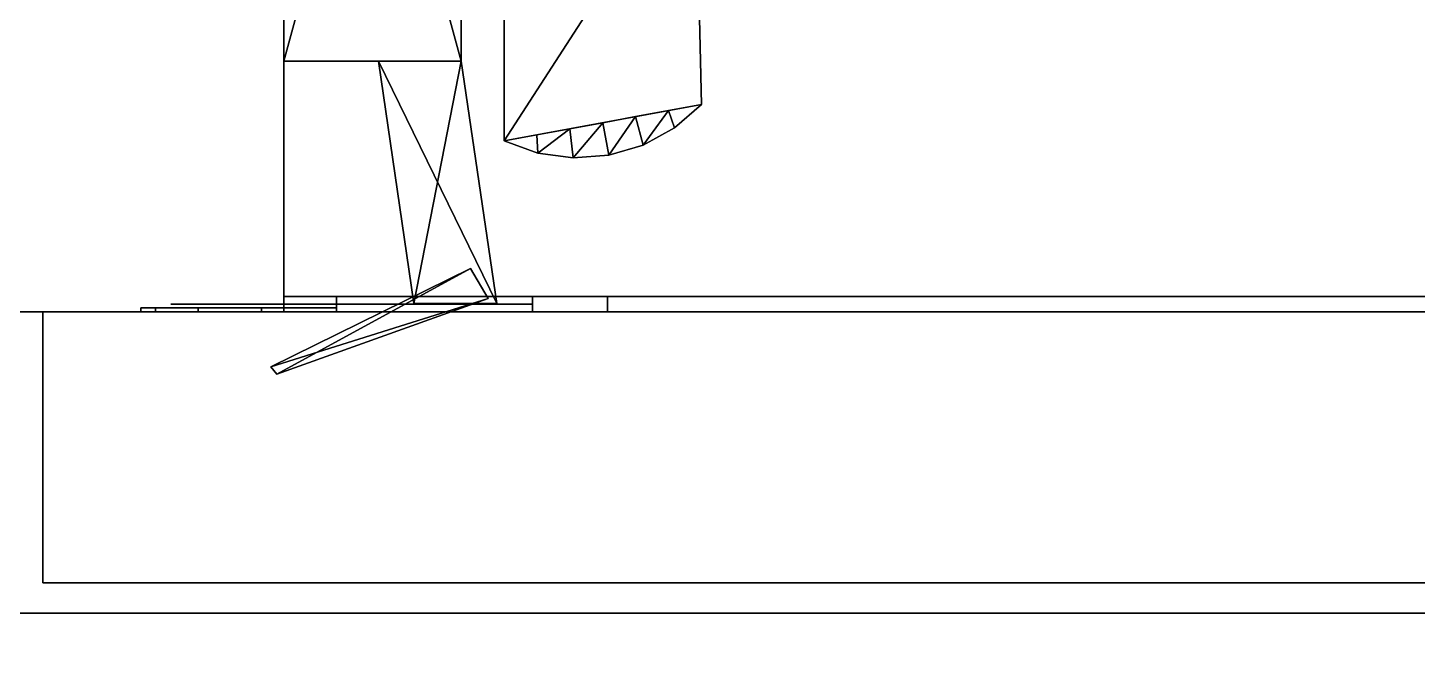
# Model space of a CAD drawing. Extents: x 0 to 3903, y -1756 to 0.
# Drawn here: x 1666 to 1758.2, y -741.5 to -699.2 of the extents above; entities that cross this region are included whole.
import ezdxf

# ---------------------------------------------------------------- set-up
doc = ezdxf.new("R2010")
doc.units = 0
for name, color, linetype in [('LAYER0', 7, 'CONTINUOUS'), ('LAYER1', 7, 'CONTINUOUS'), ('LAYER107', 7, 'CONTINUOUS'), ('LAYER108', 7, 'CONTINUOUS'), ('LAYER123', 253, 'CONTINUOUS'), ('LAYER124', 253, 'CONTINUOUS'), ('LAYER125', 28, 'CONTINUOUS'), ('LAYER126', 253, 'CONTINUOUS'), ('LAYER127', 253, 'CONTINUOUS'), ('LAYER128', 28, 'CONTINUOUS'), ('LAYER129', 8, 'CONTINUOUS'), ('LAYER148', 35, 'CONTINUOUS'), ('LAYER89', 7, 'CONTINUOUS')]:
    doc.layers.add(name, color=color, linetype=linetype)

msp = doc.modelspace()

# ---------------------------------------------------------------- linework, layer by layer
at = {"layer": 'LAYER0', "invisible_edges": 1}
for points in [[(3902.994, -18.002), (0.0042, -1756.002), (0.0042, -18.002), (3902.994, -18.002)], [(0.0042, -1756.002), (3902.994, -18.002), (3902.994, -1756.002), (0.0042, -1756.002)], [(3902.994, -1756.002, 5), (0.0042, -18.002, 5), (0.0042, -1756.002, 5), (3902.994, -1756.002, 5)], [(0.0042, -18.002, 5), (3902.994, -1756.002, 5), (3902.994, -18.002, 5), (0.0042, -18.002, 5)]]:
    msp.add_3dface(points, dxfattribs=at)
at = {"layer": 'LAYER107', "invisible_edges": 1}
for points in [[(2387, -168, 205.5), (1683, -718, 205.5), (1683, -168, 205.5), (2387, -168, 205.5)], [(1683, -718, 205.5), (2387, -168, 205.5), (2387, -718, 205.5), (1683, -718, 205.5)], [(1683, -168, 223.5), (1683, -718, 205.5), (1683, -718, 223.5), (1683, -168, 223.5)], [(1683, -718, 205.5), (1683, -168, 223.5), (1683, -168, 205.5), (1683, -718, 205.5)], [(2387, -718, 223.5), (1683, -168, 223.5), (1683, -718, 223.5), (2387, -718, 223.5)], [(1683, -168, 223.5), (2387, -718, 223.5), (2387, -168, 223.5), (1683, -168, 223.5)], [(2387, -718, 223.5), (1683, -718, 205.5), (2387, -718, 205.5), (2387, -718, 223.5)], [(1683, -718, 205.5), (2387, -718, 223.5), (1683, -718, 223.5), (1683, -718, 205.5)]]:
    msp.add_3dface(points, dxfattribs=at)
at = {"layer": 'LAYER108', "invisible_edges": 1}
for points in [[(2387, -637, 866), (1683, -717, 866), (1683, -637, 866), (2387, -637, 866)], [(1683, -717, 866), (2387, -637, 866), (2387, -717, 866), (1683, -717, 866)], [(1683, -637, 884), (1683, -717, 866), (1683, -717, 884), (1683, -637, 884)], [(1683, -717, 866), (1683, -637, 884), (1683, -637, 866), (1683, -717, 866)], [(2387, -717, 884), (1683, -637, 884), (1683, -717, 884), (2387, -717, 884)], [(1683, -637, 884), (2387, -717, 884), (2387, -637, 884), (1683, -637, 884)], [(2387, -717, 884), (1683, -717, 866), (2387, -717, 866), (2387, -717, 884)], [(1683, -717, 866), (2387, -717, 884), (1683, -717, 884), (1683, -717, 866)]]:
    msp.add_3dface(points, dxfattribs=at)
at = {"layer": 'LAYER123'}
for points in [[(1697.625, -706.666, 314.2), (1710.725, -704.2454, 314.2), (1710.334, -687.011, 314.2), (1697.625, -706.666, 314.2)], [(1697.625, -687.011, 314.2), (1697.625, -706.666, 314.2), (1710.334, -687.011, 314.2), (1697.625, -687.011, 314.2)], [(1697.625, -706.666, 300.8), (1710.334, -687.011, 300.8), (1710.725, -704.2454, 300.8), (1697.625, -706.666, 300.8)], [(1697.625, -687.011, 300.8), (1710.334, -687.011, 300.8), (1697.625, -706.666, 300.8), (1697.625, -687.011, 300.8)], [(1697.625, -706.666, 314.2), (1697.625, -687.011, 300.8), (1697.625, -706.666, 300.8), (1697.625, -706.666, 314.2)], [(1697.625, -687.011, 314.2), (1697.625, -687.011, 300.8), (1697.625, -706.666, 314.2), (1697.625, -687.011, 314.2)], [(1710.334, -687.011, 314.2), (1710.725, -704.2454, 314.2), (1710.725, -704.2454, 300.8), (1710.334, -687.011, 314.2)], [(1710.334, -687.011, 300.8), (1710.334, -687.011, 314.2), (1710.725, -704.2454, 300.8), (1710.334, -687.011, 300.8)], [(1708.542, -704.6487, 314.2), (1706.358, -705.0522, 314.2), (1706.848, -706.937, 314.2), (1708.542, -704.6487, 314.2)], [(1708.542, -704.6487, 300.8), (1706.848, -706.937, 300.8), (1706.358, -705.0522, 300.8), (1708.542, -704.6487, 300.8)], [(1708.93, -705.7974, 314.2), (1708.542, -704.6487, 314.2), (1706.848, -706.937, 314.2), (1708.93, -705.7974, 314.2)], [(1708.93, -705.7974, 300.8), (1706.848, -706.937, 300.8), (1708.542, -704.6487, 300.8), (1708.93, -705.7974, 300.8)], [(1710.725, -704.2454, 314.2), (1708.542, -704.6487, 314.2), (1708.93, -705.7974, 314.2), (1710.725, -704.2454, 314.2)], [(1710.725, -704.2454, 300.8), (1708.93, -705.7974, 300.8), (1708.542, -704.6487, 300.8), (1710.725, -704.2454, 300.8)], [(1710.725, -704.2454, 314.2), (1708.93, -705.7974, 314.2), (1708.93, -705.7974, 300.8), (1710.725, -704.2454, 314.2)], [(1710.725, -704.2454, 300.8), (1710.725, -704.2454, 314.2), (1708.93, -705.7974, 300.8), (1710.725, -704.2454, 300.8)], [(1704.175, -705.4556, 314.2), (1701.992, -705.8591, 314.2), (1702.208, -707.7944, 314.2), (1704.175, -705.4556, 314.2)], [(1704.175, -705.4556, 300.8), (1702.208, -707.7944, 300.8), (1701.992, -705.8591, 300.8), (1704.175, -705.4556, 300.8)], [(1704.573, -707.6125, 314.2), (1704.175, -705.4556, 314.2), (1702.208, -707.7944, 314.2), (1704.573, -707.6125, 314.2)], [(1704.573, -707.6125, 300.8), (1702.208, -707.7944, 300.8), (1704.175, -705.4556, 300.8), (1704.573, -707.6125, 300.8)], [(1706.358, -705.0522, 314.2), (1704.175, -705.4556, 314.2), (1704.573, -707.6125, 314.2), (1706.358, -705.0522, 314.2)], [(1706.358, -705.0522, 300.8), (1704.573, -707.6125, 300.8), (1704.175, -705.4556, 300.8), (1706.358, -705.0522, 300.8)], [(1706.848, -706.937, 314.2), (1706.358, -705.0522, 314.2), (1704.573, -707.6125, 314.2), (1706.848, -706.937, 314.2)], [(1706.848, -706.937, 300.8), (1704.573, -707.6125, 300.8), (1706.358, -705.0522, 300.8), (1706.848, -706.937, 300.8)], [(1699.856, -707.4741, 314.2), (1699.808, -706.2625, 314.2), (1697.625, -706.666, 314.2), (1699.856, -707.4741, 314.2)], [(1699.856, -707.4741, 300.8), (1697.625, -706.666, 300.8), (1699.808, -706.2625, 300.8), (1699.856, -707.4741, 300.8)], [(1701.992, -705.8591, 314.2), (1699.808, -706.2625, 314.2), (1699.856, -707.4741, 314.2), (1701.992, -705.8591, 314.2)], [(1701.992, -705.8591, 300.8), (1699.856, -707.4741, 300.8), (1699.808, -706.2625, 300.8), (1701.992, -705.8591, 300.8)], [(1702.208, -707.7944, 314.2), (1701.992, -705.8591, 314.2), (1699.856, -707.4741, 314.2), (1702.208, -707.7944, 314.2)], [(1702.208, -707.7944, 300.8), (1699.856, -707.4741, 300.8), (1701.992, -705.8591, 300.8), (1702.208, -707.7944, 300.8)], [(1708.93, -705.7974, 314.2), (1706.848, -706.937, 314.2), (1706.848, -706.937, 300.8), (1708.93, -705.7974, 314.2)], [(1708.93, -705.7974, 300.8), (1708.93, -705.7974, 314.2), (1706.848, -706.937, 300.8), (1708.93, -705.7974, 300.8)], [(1699.856, -707.4741, 314.2), (1697.625, -706.666, 314.2), (1697.625, -706.666, 300.8), (1699.856, -707.4741, 314.2)], [(1699.856, -707.4741, 300.8), (1699.856, -707.4741, 314.2), (1697.625, -706.666, 300.8), (1699.856, -707.4741, 300.8)], [(1702.208, -707.7944, 314.2), (1699.856, -707.4741, 314.2), (1699.856, -707.4741, 300.8), (1702.208, -707.7944, 314.2)], [(1702.208, -707.7944, 300.8), (1702.208, -707.7944, 314.2), (1699.856, -707.4741, 300.8), (1702.208, -707.7944, 300.8)], [(1706.848, -706.937, 314.2), (1704.573, -707.6125, 314.2), (1704.573, -707.6125, 300.8), (1706.848, -706.937, 314.2)], [(1706.848, -706.937, 300.8), (1706.848, -706.937, 314.2), (1704.573, -707.6125, 300.8), (1706.848, -706.937, 300.8)], [(1704.573, -707.6125, 314.2), (1702.208, -707.7944, 314.2), (1702.208, -707.7944, 300.8), (1704.573, -707.6125, 314.2)], [(1704.573, -707.6125, 300.8), (1704.573, -707.6125, 314.2), (1702.208, -707.7944, 300.8), (1704.573, -707.6125, 300.8)]]:
    msp.add_3dface(points, dxfattribs=at)
at = {"layer": 'LAYER124'}
for points in [[(1683, -658.1428, 301.5), (1694.78, -701.3635, 301.5), (1683, -701.3635, 301.5), (1683, -658.1428, 301.5)], [(1694.78, -658.1428, 301.5), (1694.78, -701.3635, 301.5), (1683, -658.1428, 301.5), (1694.78, -658.1428, 301.5)], [(1683, -701.3635, 313.5), (1694.78, -658.1428, 313.5), (1683, -658.1428, 313.5), (1683, -701.3635, 313.5)], [(1694.78, -701.3635, 313.5), (1694.78, -658.1428, 313.5), (1683, -701.3635, 313.5), (1694.78, -701.3635, 313.5)], [(1694.78, -658.1428, 301.5), (1694.78, -701.3635, 313.5), (1694.78, -701.3635, 301.5), (1694.78, -658.1428, 301.5)], [(1694.78, -658.1428, 313.5), (1694.78, -701.3635, 313.5), (1694.78, -658.1428, 301.5), (1694.78, -658.1428, 313.5)], [(1689.283, -701.3635, 301.5), (1697.136, -717.4595, 301.5), (1691.639, -717.4595, 301.5), (1689.283, -701.3635, 301.5)], [(1694.78, -701.3635, 301.5), (1697.136, -717.4595, 301.5), (1689.283, -701.3635, 301.5), (1694.78, -701.3635, 301.5)], [(1691.639, -717.4595, 313.5), (1694.78, -701.3635, 313.5), (1689.283, -701.3635, 313.5), (1691.639, -717.4595, 313.5)], [(1697.136, -717.4595, 313.5), (1694.78, -701.3635, 313.5), (1691.639, -717.4595, 313.5), (1697.136, -717.4595, 313.5)], [(1694.78, -701.3635, 301.5), (1697.136, -717.4595, 313.5), (1697.136, -717.4595, 301.5), (1694.78, -701.3635, 301.5)], [(1694.78, -701.3635, 313.5), (1697.136, -717.4595, 313.5), (1694.78, -701.3635, 301.5), (1694.78, -701.3635, 313.5)], [(1695.388, -715.1406, 302.4999), (1682.534, -722.1428, 302.4999), (1682.146, -721.6628, 302.4999), (1695.388, -715.1406, 302.4999)], [(1682.146, -721.6628, 312.4999), (1696.565, -717.1189, 312.4999), (1695.388, -715.1406, 312.4999), (1682.146, -721.6628, 312.4999)], [(1696.565, -717.1189, 302.4999), (1682.534, -722.1428, 302.4999), (1695.388, -715.1406, 302.4999), (1696.565, -717.1189, 302.4999)], [(1682.534, -722.1428, 312.4999), (1696.565, -717.1189, 312.4999), (1682.146, -721.6628, 312.4999), (1682.534, -722.1428, 312.4999)], [(1696.565, -717.1189, 302.4999), (1682.534, -722.1428, 312.4999), (1682.534, -722.1428, 302.4999), (1696.565, -717.1189, 302.4999)], [(1696.565, -717.1189, 312.4999), (1682.534, -722.1428, 312.4999), (1696.565, -717.1189, 302.4999), (1696.565, -717.1189, 312.4999)]]:
    msp.add_3dface(points, dxfattribs=at)
at = {"layer": 'LAYER125'}
for points, invisible_edges in [([(1675.5, -717.5, 313), (1675.5, -717.5, 302), (1682.5, -717.5, 302), (1682.291, -717.5, 312.8167)], 4), ([(1682.291, -717.5, 312.8167), (1682.5, -717.5, 302), (1686.5, -717.5, 298.5), (1686.5, -717.5, 316.5)], 5), ([(1704.5, -717, 286.5), (1699.5, -717, 298.5), (1686.5, -717, 298.5), (1686.5, -717, 286.5)], 1), ([(1704.5, -717, 328.5), (1699.5, -717, 316.5), (1686.5, -717, 316.5), (1686.5, -717, 328.5)], 1), ([(1686.5, -717.5, 316.5), (1686.5, -717.5, 298.5), (1699.5, -717.5, 298.5), (1699.5, -717.5, 316.5)], 1), ([(1704.5, -717, 328.5), (1704.5, -717, 286.5), (1699.5, -717, 298.5), (1699.5, -717, 316.5)], 10), ([(1674.49, -717.75, 302.5251), (1673.5, -717.75, 307.5), (1675.5, -717.75, 307.5), (1675.5, -717.75, 302)], 10), ([(1673.5, -717.75, 307.5), (1674.49, -717.75, 312.4749), (1675.5, -717.75, 313), (1675.5, -717.75, 307.5)], 10), ([(1677.308, -717.75, 298.3076), (1674.49, -717.75, 302.5251), (1675.5, -717.75, 302), (1679, -717.75, 302)], 10), ([(1674.49, -717.75, 312.4749), (1677.308, -717.75, 316.6924), (1679, -717.75, 313), (1675.5, -717.75, 313)], 10), ([(1681.525, -717.75, 295.4896), (1677.308, -717.75, 298.3076), (1679, -717.75, 302), (1682.5, -717.75, 302)], 10), ([(1677.308, -717.75, 316.6924), (1681.525, -717.75, 319.5104), (1682.5, -717.75, 313), (1679, -717.75, 313)], 10), ([(1686.5, -717.75, 294.5), (1681.525, -717.75, 295.4896), (1682.5, -717.75, 302), (1686.5, -717.75, 298.5)], 2), ([(1681.525, -717.75, 319.5104), (1686.5, -717.75, 320.5), (1686.5, -717.75, 316.5), (1682.5, -717.75, 313)], 8)]:
    msp.add_3dface(points, dxfattribs=dict(at, invisible_edges=invisible_edges))
for points in [[(1704.5, -717, 286.5), (1686.5, -717, 286.5), (1686.5, -717, 286.5), (1704.5, -717, 286.5)], [(1704.5, -717, 328.5), (1686.5, -717, 328.5), (1686.5, -717, 328.5), (1704.5, -717, 328.5)], [(1699.5, -717, 298.5), (1699.5, -718, 298.5), (1686.5, -718, 298.5), (1686.5, -717, 298.5)], [(1686.5, -717, 298.5), (1686.5, -718, 298.5), (1686.5, -718, 286.5), (1686.5, -717, 286.5)], [(1686.5, -717, 286.5), (1686.5, -718, 286.5), (1704.5, -718, 286.5), (1704.5, -717, 286.5)], [(1699.5, -717, 316.5), (1699.5, -718, 316.5), (1686.5, -718, 316.5), (1686.5, -717, 316.5)], [(1686.5, -717, 316.5), (1686.5, -718, 316.5), (1686.5, -718, 328.5), (1686.5, -717, 328.5)], [(1686.5, -717, 328.5), (1686.5, -718, 328.5), (1704.5, -718, 328.5), (1704.5, -717, 328.5)], [(1699.5, -717, 298.5), (1699.5, -718, 298.5), (1699.5, -718, 316.5), (1699.5, -717, 316.5)], [(1704.5, -717, 328.5), (1704.5, -718, 328.5), (1704.5, -717, 328.5)], [(1704.5, -718, 286.5), (1704.5, -718, 328.5), (1704.5, -717, 328.5), (1704.5, -717, 286.5)], [(1686.5, -718, 298.5), (1686.5, -718, 286.5), (1686.5, -718, 298.5)], [(1686.5, -718, 316.5), (1686.5, -718, 328.5), (1686.5, -718, 316.5)], [(1704.5, -718, 286.5), (1686.5, -718, 286.5), (1686.5, -718, 328.5), (1704.5, -718, 328.5)], [(1699.5, -718, 298.5), (1699.5, -718, 316.5), (1699.5, -718, 298.5)]]:
    msp.add_3dface(points, dxfattribs=at)
at = {"layer": 'LAYER126'}
for points in [[(1697.625, -706.666, 788.2), (1710.725, -704.2454, 788.2), (1710.334, -687.011, 788.2), (1697.625, -706.666, 788.2)], [(1697.625, -687.011, 788.2), (1697.625, -706.666, 788.2), (1710.334, -687.011, 788.2), (1697.625, -687.011, 788.2)], [(1697.625, -706.666, 774.8), (1710.334, -687.011, 774.8), (1710.725, -704.2454, 774.8), (1697.625, -706.666, 774.8)], [(1697.625, -687.011, 774.8), (1710.334, -687.011, 774.8), (1697.625, -706.666, 774.8), (1697.625, -687.011, 774.8)], [(1697.625, -706.666, 788.2), (1697.625, -687.011, 774.8), (1697.625, -706.666, 774.8), (1697.625, -706.666, 788.2)], [(1697.625, -687.011, 788.2), (1697.625, -687.011, 774.8), (1697.625, -706.666, 788.2), (1697.625, -687.011, 788.2)], [(1710.334, -687.011, 788.2), (1710.725, -704.2454, 788.2), (1710.725, -704.2454, 774.8), (1710.334, -687.011, 788.2)], [(1710.334, -687.011, 774.8), (1710.334, -687.011, 788.2), (1710.725, -704.2454, 774.8), (1710.334, -687.011, 774.8)], [(1708.542, -704.6487, 788.2), (1706.358, -705.0522, 788.2), (1706.848, -706.937, 788.2), (1708.542, -704.6487, 788.2)], [(1708.542, -704.6487, 774.8), (1706.848, -706.937, 774.8), (1706.358, -705.0522, 774.8), (1708.542, -704.6487, 774.8)], [(1708.93, -705.7974, 788.2), (1708.542, -704.6487, 788.2), (1706.848, -706.937, 788.2), (1708.93, -705.7974, 788.2)], [(1708.93, -705.7974, 774.8), (1706.848, -706.937, 774.8), (1708.542, -704.6487, 774.8), (1708.93, -705.7974, 774.8)], [(1710.725, -704.2454, 788.2), (1708.542, -704.6487, 788.2), (1708.93, -705.7974, 788.2), (1710.725, -704.2454, 788.2)], [(1710.725, -704.2454, 774.8), (1708.93, -705.7974, 774.8), (1708.542, -704.6487, 774.8), (1710.725, -704.2454, 774.8)], [(1710.725, -704.2454, 788.2), (1708.93, -705.7974, 788.2), (1708.93, -705.7974, 774.8), (1710.725, -704.2454, 788.2)], [(1710.725, -704.2454, 774.8), (1710.725, -704.2454, 788.2), (1708.93, -705.7974, 774.8), (1710.725, -704.2454, 774.8)], [(1704.175, -705.4556, 788.2), (1701.992, -705.8591, 788.2), (1702.208, -707.7944, 788.2), (1704.175, -705.4556, 788.2)], [(1704.175, -705.4556, 774.8), (1702.208, -707.7944, 774.8), (1701.992, -705.8591, 774.8), (1704.175, -705.4556, 774.8)], [(1704.573, -707.6125, 788.2), (1704.175, -705.4556, 788.2), (1702.208, -707.7944, 788.2), (1704.573, -707.6125, 788.2)], [(1704.573, -707.6125, 774.8), (1702.208, -707.7944, 774.8), (1704.175, -705.4556, 774.8), (1704.573, -707.6125, 774.8)], [(1706.358, -705.0522, 788.2), (1704.175, -705.4556, 788.2), (1704.573, -707.6125, 788.2), (1706.358, -705.0522, 788.2)], [(1706.358, -705.0522, 774.8), (1704.573, -707.6125, 774.8), (1704.175, -705.4556, 774.8), (1706.358, -705.0522, 774.8)], [(1706.848, -706.937, 788.2), (1706.358, -705.0522, 788.2), (1704.573, -707.6125, 788.2), (1706.848, -706.937, 788.2)], [(1706.848, -706.937, 774.8), (1704.573, -707.6125, 774.8), (1706.358, -705.0522, 774.8), (1706.848, -706.937, 774.8)], [(1699.856, -707.4741, 788.2), (1699.808, -706.2625, 788.2), (1697.625, -706.666, 788.2), (1699.856, -707.4741, 788.2)], [(1699.856, -707.4741, 774.8), (1697.625, -706.666, 774.8), (1699.808, -706.2625, 774.8), (1699.856, -707.4741, 774.8)], [(1701.992, -705.8591, 788.2), (1699.808, -706.2625, 788.2), (1699.856, -707.4741, 788.2), (1701.992, -705.8591, 788.2)], [(1701.992, -705.8591, 774.8), (1699.856, -707.4741, 774.8), (1699.808, -706.2625, 774.8), (1701.992, -705.8591, 774.8)], [(1702.208, -707.7944, 788.2), (1701.992, -705.8591, 788.2), (1699.856, -707.4741, 788.2), (1702.208, -707.7944, 788.2)], [(1702.208, -707.7944, 774.8), (1699.856, -707.4741, 774.8), (1701.992, -705.8591, 774.8), (1702.208, -707.7944, 774.8)], [(1708.93, -705.7974, 788.2), (1706.848, -706.937, 788.2), (1706.848, -706.937, 774.8), (1708.93, -705.7974, 788.2)], [(1708.93, -705.7974, 774.8), (1708.93, -705.7974, 788.2), (1706.848, -706.937, 774.8), (1708.93, -705.7974, 774.8)], [(1699.856, -707.4741, 788.2), (1697.625, -706.666, 788.2), (1697.625, -706.666, 774.8), (1699.856, -707.4741, 788.2)], [(1699.856, -707.4741, 774.8), (1699.856, -707.4741, 788.2), (1697.625, -706.666, 774.8), (1699.856, -707.4741, 774.8)], [(1702.208, -707.7944, 788.2), (1699.856, -707.4741, 788.2), (1699.856, -707.4741, 774.8), (1702.208, -707.7944, 788.2)], [(1702.208, -707.7944, 774.8), (1702.208, -707.7944, 788.2), (1699.856, -707.4741, 774.8), (1702.208, -707.7944, 774.8)], [(1706.848, -706.937, 788.2), (1704.573, -707.6125, 788.2), (1704.573, -707.6125, 774.8), (1706.848, -706.937, 788.2)], [(1706.848, -706.937, 774.8), (1706.848, -706.937, 788.2), (1704.573, -707.6125, 774.8), (1706.848, -706.937, 774.8)], [(1704.573, -707.6125, 788.2), (1702.208, -707.7944, 788.2), (1702.208, -707.7944, 774.8), (1704.573, -707.6125, 788.2)], [(1704.573, -707.6125, 774.8), (1704.573, -707.6125, 788.2), (1702.208, -707.7944, 774.8), (1704.573, -707.6125, 774.8)]]:
    msp.add_3dface(points, dxfattribs=at)
at = {"layer": 'LAYER127'}
for points in [[(1683, -658.1428, 775.5), (1694.78, -701.3635, 775.5), (1683, -701.3635, 775.5), (1683, -658.1428, 775.5)], [(1694.78, -658.1428, 775.5), (1694.78, -701.3635, 775.5), (1683, -658.1428, 775.5), (1694.78, -658.1428, 775.5)], [(1683, -701.3635, 787.5), (1694.78, -658.1428, 787.5), (1683, -658.1428, 787.5), (1683, -701.3635, 787.5)], [(1694.78, -701.3635, 787.5), (1694.78, -658.1428, 787.5), (1683, -701.3635, 787.5), (1694.78, -701.3635, 787.5)], [(1694.78, -658.1428, 775.5), (1694.78, -701.3635, 787.5), (1694.78, -701.3635, 775.5), (1694.78, -658.1428, 775.5)], [(1694.78, -658.1428, 787.5), (1694.78, -701.3635, 787.5), (1694.78, -658.1428, 775.5), (1694.78, -658.1428, 787.5)], [(1689.283, -701.3635, 775.5), (1697.136, -717.4595, 775.5), (1691.639, -717.4595, 775.5), (1689.283, -701.3635, 775.5)], [(1694.78, -701.3635, 775.5), (1697.136, -717.4595, 775.5), (1689.283, -701.3635, 775.5), (1694.78, -701.3635, 775.5)], [(1691.639, -717.4595, 787.5), (1694.78, -701.3635, 787.5), (1689.283, -701.3635, 787.5), (1691.639, -717.4595, 787.5)], [(1697.136, -717.4595, 787.5), (1694.78, -701.3635, 787.5), (1691.639, -717.4595, 787.5), (1697.136, -717.4595, 787.5)], [(1694.78, -701.3635, 775.5), (1697.136, -717.4595, 787.5), (1697.136, -717.4595, 775.5), (1694.78, -701.3635, 775.5)], [(1694.78, -701.3635, 787.5), (1697.136, -717.4595, 787.5), (1694.78, -701.3635, 775.5), (1694.78, -701.3635, 787.5)], [(1695.388, -715.1406, 776.4999), (1682.534, -722.1428, 776.4999), (1682.146, -721.6628, 776.4999), (1695.388, -715.1406, 776.4999)], [(1682.146, -721.6628, 786.4999), (1696.565, -717.1189, 786.4999), (1695.388, -715.1406, 786.4999), (1682.146, -721.6628, 786.4999)], [(1696.565, -717.1189, 776.4999), (1682.534, -722.1428, 776.4999), (1695.388, -715.1406, 776.4999), (1696.565, -717.1189, 776.4999)], [(1682.534, -722.1428, 786.4999), (1696.565, -717.1189, 786.4999), (1682.146, -721.6628, 786.4999), (1682.534, -722.1428, 786.4999)], [(1696.565, -717.1189, 776.4999), (1682.534, -722.1428, 786.4999), (1682.534, -722.1428, 776.4999), (1696.565, -717.1189, 776.4999)], [(1696.565, -717.1189, 786.4999), (1682.534, -722.1428, 786.4999), (1696.565, -717.1189, 776.4999), (1696.565, -717.1189, 786.4999)]]:
    msp.add_3dface(points, dxfattribs=at)
at = {"layer": 'LAYER128'}
for points, invisible_edges in [([(1675.5, -717.5, 787), (1675.5, -717.5, 776), (1682.5, -717.5, 776), (1682.291, -717.5, 786.8167)], 4), ([(1682.291, -717.5, 786.8167), (1682.5, -717.5, 776), (1686.5, -717.5, 772.5), (1686.5, -717.5, 790.5)], 5), ([(1704.5, -717, 760.5), (1699.5, -717, 772.5), (1686.5, -717, 772.5), (1686.5, -717, 760.5)], 1), ([(1704.5, -717, 802.5), (1699.5, -717, 790.5), (1686.5, -717, 790.5), (1686.5, -717, 802.5)], 1), ([(1686.5, -717.5, 790.5), (1686.5, -717.5, 772.5), (1699.5, -717.5, 772.5), (1699.5, -717.5, 790.5)], 1), ([(1704.5, -717, 802.5), (1704.5, -717, 760.5), (1699.5, -717, 772.5), (1699.5, -717, 790.5)], 10), ([(1674.49, -717.75, 776.5251), (1673.5, -717.75, 781.5), (1675.5, -717.75, 781.5), (1675.5, -717.75, 776)], 10), ([(1673.5, -717.75, 781.5), (1674.49, -717.75, 786.4749), (1675.5, -717.75, 787), (1675.5, -717.75, 781.5)], 10), ([(1677.308, -717.75, 772.3076), (1674.49, -717.75, 776.5251), (1675.5, -717.75, 776), (1679, -717.75, 776)], 10), ([(1674.49, -717.75, 786.4749), (1677.308, -717.75, 790.6924), (1679, -717.75, 787), (1675.5, -717.75, 787)], 10), ([(1681.525, -717.75, 769.4896), (1677.308, -717.75, 772.3076), (1679, -717.75, 776), (1682.5, -717.75, 776)], 10), ([(1677.308, -717.75, 790.6924), (1681.525, -717.75, 793.5104), (1682.5, -717.75, 787), (1679, -717.75, 787)], 10), ([(1686.5, -717.75, 768.5), (1681.525, -717.75, 769.4896), (1682.5, -717.75, 776), (1686.5, -717.75, 772.5)], 2), ([(1681.525, -717.75, 793.5104), (1686.5, -717.75, 794.5), (1686.5, -717.75, 790.5), (1682.5, -717.75, 787)], 8)]:
    msp.add_3dface(points, dxfattribs=dict(at, invisible_edges=invisible_edges))
for points in [[(1704.5, -717, 760.5), (1686.5, -717, 760.5), (1686.5, -717, 760.5), (1704.5, -717, 760.5)], [(1704.5, -717, 802.5), (1686.5, -717, 802.5), (1686.5, -717, 802.5), (1704.5, -717, 802.5)], [(1699.5, -717, 772.5), (1699.5, -718, 772.5), (1686.5, -718, 772.5), (1686.5, -717, 772.5)], [(1686.5, -717, 772.5), (1686.5, -718, 772.5), (1686.5, -718, 760.5), (1686.5, -717, 760.5)], [(1686.5, -717, 760.5), (1686.5, -718, 760.5), (1704.5, -718, 760.5), (1704.5, -717, 760.5)], [(1699.5, -717, 790.5), (1699.5, -718, 790.5), (1686.5, -718, 790.5), (1686.5, -717, 790.5)], [(1686.5, -717, 790.5), (1686.5, -718, 790.5), (1686.5, -718, 802.5), (1686.5, -717, 802.5)], [(1686.5, -717, 802.5), (1686.5, -718, 802.5), (1704.5, -718, 802.5), (1704.5, -717, 802.5)], [(1699.5, -717, 772.5), (1699.5, -718, 772.5), (1699.5, -718, 790.5), (1699.5, -717, 790.5)], [(1704.5, -717, 802.5), (1704.5, -718, 802.5), (1704.5, -717, 802.5)], [(1704.5, -718, 760.5), (1704.5, -718, 802.5), (1704.5, -717, 802.5), (1704.5, -717, 760.5)], [(1686.5, -718, 772.5), (1686.5, -718, 760.5), (1686.5, -718, 772.5)], [(1686.5, -718, 790.5), (1686.5, -718, 802.5), (1686.5, -718, 790.5)], [(1704.5, -718, 760.5), (1686.5, -718, 760.5), (1686.5, -718, 802.5), (1704.5, -718, 802.5)], [(1699.5, -718, 772.5), (1699.5, -718, 790.5), (1699.5, -718, 772.5)]]:
    msp.add_3dface(points, dxfattribs=at)
at = {"layer": 'LAYER129', "invisible_edges": 1}
for points in [[(2033.5, -718, 207.5), (1667, -718, 881.5), (2033.5, -718, 881.5), (2033.5, -718, 207.5)], [(1667, -718, 881.5), (2033.5, -718, 207.5), (1667, -718, 207.5), (1667, -718, 881.5)], [(2033.5, -718, 207.5), (1667, -736, 207.5), (1667, -718, 207.5), (2033.5, -718, 207.5)], [(1667, -736, 207.5), (2033.5, -718, 207.5), (2033.5, -736, 207.5), (1667, -736, 207.5)], [(1667, -736, 207.5), (1667, -718, 881.5), (1667, -718, 207.5), (1667, -736, 207.5)], [(1667, -718, 881.5), (1667, -736, 207.5), (1667, -736, 881.5), (1667, -718, 881.5)], [(2033.5, -736, 881.5), (1667, -718, 881.5), (1667, -736, 881.5), (2033.5, -736, 881.5)], [(1667, -718, 881.5), (2033.5, -736, 881.5), (2033.5, -718, 881.5), (1667, -718, 881.5)], [(1667, -736, 207.5), (2033.5, -736, 881.5), (1667, -736, 881.5), (1667, -736, 207.5)], [(2033.5, -736, 881.5), (1667, -736, 207.5), (2033.5, -736, 207.5), (2033.5, -736, 881.5)]]:
    msp.add_3dface(points, dxfattribs=at)
at = {"layer": 'LAYER148'}
for points, invisible_edges in [([(870.0003, -232.001, 885), (2405, -168.001, 885), (2405, -738.001, 885), (870.0003, -232.001, 885)], 5), ([(2405, -168.001, 930), (870.0003, -232.001, 930), (2405, -738.001, 930), (2405, -168.001, 930)], 3), ([(870.0003, -232.001, 885), (2405, -738.001, 885), (870.0003, -692.001, 885), (870.0003, -232.001, 885)], 3), ([(2405, -738.001, 930), (870.0003, -232.001, 930), (870.0003, -692.001, 930), (2405, -738.001, 930)], 5), ([(155.0002, -738.001, 885), (240.0003, -692.001, 885), (2405, -738.001, 885), (155.0002, -738.001, 885)], 3), ([(2405, -738.001, 930), (870.0003, -692.001, 930), (155.0002, -738.001, 930), (2405, -738.001, 930)], 3), ([(870.0003, -692.001, 885), (2405, -738.001, 885), (240.0003, -692.001, 885), (870.0003, -692.001, 885)], 3), ([(2405, -738.001, 885), (155.0002, -738.001, 930), (155.0002, -738.001, 885), (2405, -738.001, 885)], 1), ([(155.0002, -738.001, 930), (2405, -738.001, 885), (2405, -738.001, 930), (155.0002, -738.001, 930)], 1)]:
    msp.add_3dface(points, dxfattribs=dict(at, invisible_edges=invisible_edges))
at = {"layer": 'LAYER89', "invisible_edges": 1}
for points in [[(1665, -168, 204.5), (1683, -718, 204.5), (1665, -718, 204.5), (1665, -168, 204.5)], [(1683, -718, 204.5), (1665, -168, 204.5), (1683, -168, 204.5), (1683, -718, 204.5)], [(1683, -168, 884.5), (1665, -718, 884.5), (1683, -718, 884.5), (1683, -168, 884.5)], [(1665, -718, 884.5), (1683, -168, 884.5), (1665, -168, 884.5), (1665, -718, 884.5)], [(1683, -168, 884.5), (1683, -718, 204.5), (1683, -168, 204.5), (1683, -168, 884.5)], [(1683, -718, 204.5), (1683, -168, 884.5), (1683, -718, 884.5), (1683, -718, 204.5)], [(1665, -718, 884.5), (1683, -718, 204.5), (1683, -718, 884.5), (1665, -718, 884.5)], [(1683, -718, 204.5), (1665, -718, 884.5), (1665, -718, 204.5), (1683, -718, 204.5)]]:
    msp.add_3dface(points, dxfattribs=at)

# ---------------------------------------------------------------- meshes
at = {"layer": 'LAYER1'}
mesh = msp.add_polymesh((5, 2), dxfattribs=at)
for k, corner in enumerate([(150.0001, -168.0002, 2955), (150.0001, -1606, 2955), (3752.999, -168.0002, 2955), (150.0001, -168.0002, 2955), (3752.999, -1606, 2955), (3752.999, -168.0002, 2955), (150, -1606, 2955), (3752.999, -1606, 2955), (0, -1756, 2955), (3902.999, -1756, 2955)]):
    mesh.set_mesh_vertex(divmod(k, 2), corner)
at = {"layer": 'LAYER125'}
mesh = msp.add_polymesh((2, 9), dxfattribs=at)
for k, corner in enumerate([(1686.5, -717.75, 294.5), (1681.525, -717.75, 295.4896), (1677.308, -717.75, 298.3076), (1674.49, -717.75, 302.5251), (1673.5, -717.75, 307.5), (1674.49, -717.75, 312.4749), (1677.308, -717.75, 316.6924), (1681.525, -717.75, 319.5104), (1686.5, -717.75, 320.5), (1686.5, -718, 294.5), (1681.525, -718, 295.4896), (1677.308, -718, 298.3076), (1674.49, -718, 302.5251), (1673.5, -718, 307.5), (1674.49, -718, 312.4749), (1677.308, -718, 316.6924), (1681.525, -718, 319.5104), (1686.5, -718, 320.5)]):
    mesh.set_mesh_vertex(divmod(k, 9), corner)
at = {"layer": 'LAYER128'}
mesh = msp.add_polymesh((2, 9), dxfattribs=at)
for k, corner in enumerate([(1686.5, -717.75, 768.5), (1681.525, -717.75, 769.4896), (1677.308, -717.75, 772.3076), (1674.49, -717.75, 776.5251), (1673.5, -717.75, 781.5), (1674.49, -717.75, 786.4749), (1677.308, -717.75, 790.6924), (1681.525, -717.75, 793.5104), (1686.5, -717.75, 794.5), (1686.5, -718, 768.5), (1681.525, -718, 769.4896), (1677.308, -718, 772.3076), (1674.49, -718, 776.5251), (1673.5, -718, 781.5), (1674.49, -718, 786.4749), (1677.308, -718, 790.6924), (1681.525, -718, 793.5104), (1686.5, -718, 794.5)]):
    mesh.set_mesh_vertex(divmod(k, 9), corner)

doc.saveas('drawing.dxf')
